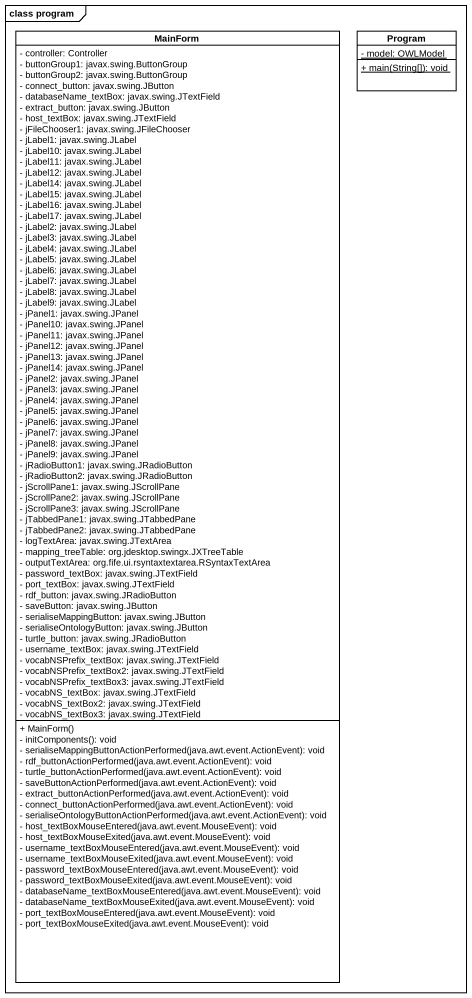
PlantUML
@startuml
mainframe class program
hide circle
hide empty members
skinparam classAttributeIconSize 0
class MainForm {
  - controller: Controller
  - buttonGroup1: javax.swing.ButtonGroup
  - buttonGroup2: javax.swing.ButtonGroup
  - connect_button: javax.swing.JButton
  - databaseName_textBox: javax.swing.JTextField
  - extract_button: javax.swing.JButton
  - host_textBox: javax.swing.JTextField
  - jFileChooser1: javax.swing.JFileChooser
  - jLabel1: javax.swing.JLabel
  - jLabel10: javax.swing.JLabel
  - jLabel11: javax.swing.JLabel
  - jLabel12: javax.swing.JLabel
  - jLabel14: javax.swing.JLabel
  - jLabel15: javax.swing.JLabel
  - jLabel16: javax.swing.JLabel
  - jLabel17: javax.swing.JLabel
  - jLabel2: javax.swing.JLabel
  - jLabel3: javax.swing.JLabel
  - jLabel4: javax.swing.JLabel
  - jLabel5: javax.swing.JLabel
  - jLabel6: javax.swing.JLabel
  - jLabel7: javax.swing.JLabel
  - jLabel8: javax.swing.JLabel
  - jLabel9: javax.swing.JLabel
  - jPanel1: javax.swing.JPanel
  - jPanel10: javax.swing.JPanel
  - jPanel11: javax.swing.JPanel
  - jPanel12: javax.swing.JPanel
  - jPanel13: javax.swing.JPanel
  - jPanel14: javax.swing.JPanel
  - jPanel2: javax.swing.JPanel
  - jPanel3: javax.swing.JPanel
  - jPanel4: javax.swing.JPanel
  - jPanel5: javax.swing.JPanel
  - jPanel6: javax.swing.JPanel
  - jPanel7: javax.swing.JPanel
  - jPanel8: javax.swing.JPanel
  - jPanel9: javax.swing.JPanel
  - jRadioButton1: javax.swing.JRadioButton
  - jRadioButton2: javax.swing.JRadioButton
  - jScrollPane1: javax.swing.JScrollPane
  - jScrollPane2: javax.swing.JScrollPane
  - jScrollPane3: javax.swing.JScrollPane
  - jTabbedPane1: javax.swing.JTabbedPane
  - jTabbedPane2: javax.swing.JTabbedPane
  - logTextArea: javax.swing.JTextArea
  - mapping_treeTable: org.jdesktop.swingx.JXTreeTable
  - outputTextArea: org.fife.ui.rsyntaxtextarea.RSyntaxTextArea
  - password_textBox: javax.swing.JTextField
  - port_textBox: javax.swing.JTextField
  - rdf_button: javax.swing.JRadioButton
  - saveButton: javax.swing.JButton
  - serialiseMappingButton: javax.swing.JButton
  - serialiseOntologyButton: javax.swing.JButton
  - turtle_button: javax.swing.JRadioButton
  - username_textBox: javax.swing.JTextField
  - vocabNSPrefix_textBox: javax.swing.JTextField
  - vocabNSPrefix_textBox2: javax.swing.JTextField
  - vocabNSPrefix_textBox3: javax.swing.JTextField
  - vocabNS_textBox: javax.swing.JTextField
  - vocabNS_textBox2: javax.swing.JTextField
  - vocabNS_textBox3: javax.swing.JTextField
  + MainForm()
  - initComponents(): void
  - serialiseMappingButtonActionPerformed(java.awt.event.ActionEvent): void
  - rdf_buttonActionPerformed(java.awt.event.ActionEvent): void
  - turtle_buttonActionPerformed(java.awt.event.ActionEvent): void
  - saveButtonActionPerformed(java.awt.event.ActionEvent): void
  - extract_buttonActionPerformed(java.awt.event.ActionEvent): void
  - connect_buttonActionPerformed(java.awt.event.ActionEvent): void
  - serialiseOntologyButtonActionPerformed(java.awt.event.ActionEvent): void
  - host_textBoxMouseEntered(java.awt.event.MouseEvent): void
  - host_textBoxMouseExited(java.awt.event.MouseEvent): void
  - username_textBoxMouseEntered(java.awt.event.MouseEvent): void
  - username_textBoxMouseExited(java.awt.event.MouseEvent): void
  - password_textBoxMouseEntered(java.awt.event.MouseEvent): void
  - password_textBoxMouseExited(java.awt.event.MouseEvent): void
  - databaseName_textBoxMouseEntered(java.awt.event.MouseEvent): void
  - databaseName_textBoxMouseExited(java.awt.event.MouseEvent): void
  - port_textBoxMouseEntered(java.awt.event.MouseEvent): void
  - port_textBoxMouseExited(java.awt.event.MouseEvent): void
}
class Program {
  {static} - model: OWLModel
  {static} + main(String[]): void
}
@enduml
